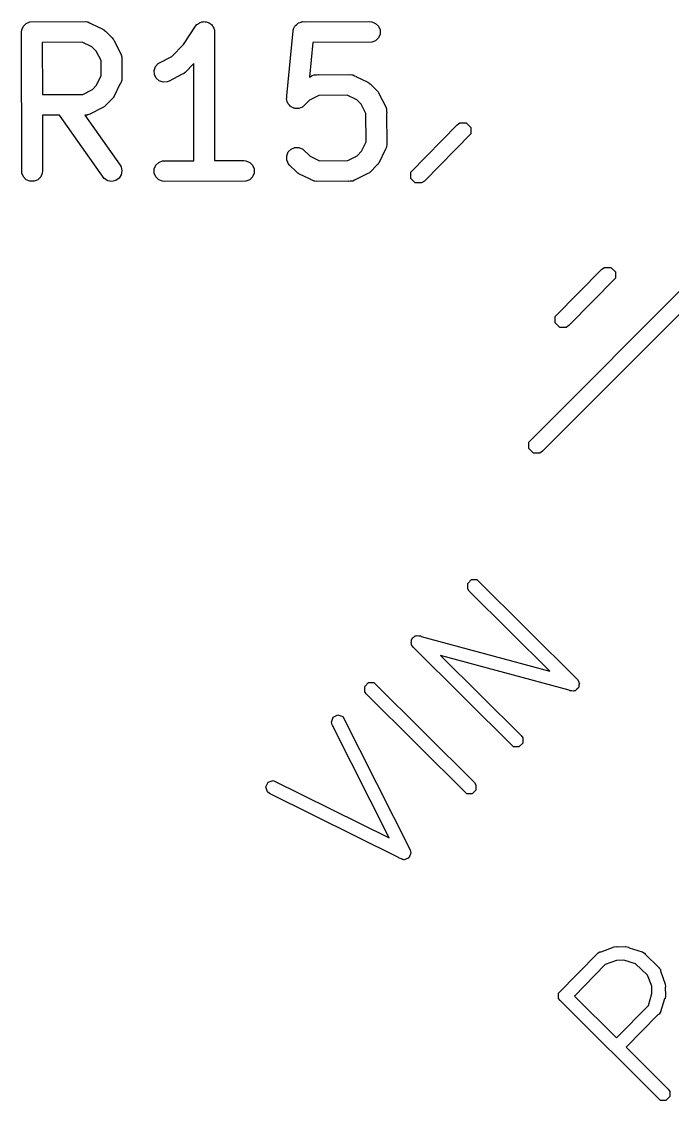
# Model space of a CAD drawing. Extents: x 161.8 to 217, y -91.7 to -65.8.
# Drawn here: x 166.11 to 170.79, y -90.94 to -83.18 of the extents above; entities that cross this region are included whole.
import ezdxf

# ---------------------------------------------------------------- set-up
doc = ezdxf.new("R2010")
doc.units = 0
doc.layers.add('BLACK', color=7, linetype='CONTINUOUS')

msp = doc.modelspace()

# ---------------------------------------------------------------- linework, layer by layer
at = {"layer": 'BLACK', "linetype": 'CONTINUOUS'}
for p, q in [((166.123354, -83.213151), (166.144046, -83.192459)), ((166.144046, -83.192459), (166.171082, -83.18126)), ((166.171082, -83.18126), (166.566666, -83.179819)), ((166.566666, -83.179819), (166.581298, -83.18126)), ((166.581298, -83.18126), (166.583787, -83.182291)), ((166.583787, -83.182291), (166.586475, -83.182482)), ((166.586475, -83.182482), (166.599468, -83.188786)), ((166.599468, -83.188786), (166.608334, -83.192459)), ((166.608334, -83.192459), (166.609556, -83.193681)), ((166.609556, -83.193681), (166.695445, -83.235356)), ((167.370721, -83.201841), (167.37689, -83.197709)), ((167.37689, -83.197709), (167.382141, -83.192459)), ((167.382141, -83.192459), (167.38893, -83.189646)), ((167.38893, -83.189646), (167.395036, -83.185558)), ((167.395036, -83.185558), (167.402316, -83.184101)), ((167.402316, -83.184101), (167.409177, -83.18126)), ((167.409177, -83.18126), (167.416525, -83.18126)), ((167.416525, -83.18126), (167.42373, -83.179819)), ((167.42373, -83.179819), (167.431014, -83.18126)), ((167.431014, -83.18126), (167.438441, -83.18126)), ((167.438441, -83.18126), (167.445229, -83.184072)), ((167.445229, -83.184072), (167.452438, -83.185498)), ((167.452438, -83.185498), (167.458617, -83.189617)), ((167.458617, -83.189617), (167.465477, -83.192459)), ((167.465477, -83.192459), (167.47067, -83.197652)), ((167.47067, -83.197652), (167.476787, -83.20173)), ((168.080191, -83.207153), (168.088673, -83.200212)), ((168.088673, -83.200212), (168.096427, -83.192459)), ((168.096427, -83.192459), (168.099915, -83.191013)), ((168.099915, -83.191013), (168.102839, -83.188622)), ((168.102839, -83.188622), (168.113336, -83.185454)), ((168.113336, -83.185454), (168.123463, -83.18126)), ((168.123463, -83.18126), (168.127276, -83.181248)), ((168.127276, -83.181248), (168.130855, -83.180169)), ((168.130855, -83.180169), (168.141242, -83.181207)), ((168.141242, -83.181207), (168.614285, -83.179819)), ((168.614285, -83.179819), (168.628917, -83.18126)), ((168.628917, -83.18126), (168.655953, -83.192459)), ((168.655953, -83.192459), (168.676645, -83.213151)), ((166.110714, -83.254819), (166.112155, -83.240187)), ((166.112155, -84.269451), (166.110714, -83.254819)), ((166.112155, -83.240187), (166.123354, -83.213151)), ((166.695445, -83.235356), (166.701744, -83.23932)), ((166.701744, -83.23932), (166.703572, -83.240078)), ((166.703572, -83.240078), (166.704742, -83.241208)), ((166.704742, -83.241208), (166.707888, -83.243188)), ((166.707888, -83.243188), (166.71352, -83.249682)), ((166.71352, -83.249682), (166.762556, -83.297024)), ((167.274663, -83.345534), (167.361405, -83.213216)), ((167.361405, -83.213216), (167.361439, -83.213173)), ((167.361439, -83.213173), (167.361449, -83.213151)), ((167.361449, -83.213151), (167.3615, -83.213099)), ((167.3615, -83.213099), (167.370721, -83.201841)), ((167.476787, -83.20173), (167.48092, -83.207902)), ((167.48092, -83.207902), (167.486169, -83.213151)), ((167.486169, -83.213151), (167.48898, -83.219938)), ((167.48898, -83.219938), (167.49307, -83.226045)), ((167.49307, -83.226045), (167.494526, -83.233326)), ((167.494526, -83.233326), (167.497368, -83.240187)), ((167.497368, -83.240187), (167.497378, -83.247587)), ((167.497378, -83.247587), (167.498809, -83.25474)), ((167.498809, -83.25474), (167.497398, -83.261868)), ((167.497398, -83.261868), (167.498703, -84.180337)), ((168.018264, -83.713125), (168.063467, -83.247356)), ((168.063467, -83.247356), (168.064536, -83.242023)), ((168.064536, -83.240187), (168.065249, -83.238464)), ((168.064536, -83.242023), (168.064536, -83.240187)), ((168.065249, -83.238464), (168.066357, -83.23294)), ((168.066357, -83.23294), (168.071539, -83.22328)), ((168.071539, -83.22328), (168.075735, -83.213151)), ((168.075735, -83.213151), (168.078406, -83.210479)), ((168.078406, -83.210479), (168.080191, -83.207153)), ((168.676645, -83.213151), (168.687844, -83.240187)), ((168.687844, -83.269451), (168.676645, -83.296487)), ((168.687844, -83.240187), (168.687844, -83.269451)), ((166.546733, -83.328503), (166.259399, -83.32955)), ((166.259399, -83.32955), (166.259932, -83.704745)), ((166.6155, -83.361871), (166.546733, -83.328503)), ((166.762556, -83.297024), (166.767274, -83.302773)), ((166.767274, -83.302773), (166.768773, -83.304073)), ((166.768773, -83.304073), (166.7695, -83.305486)), ((166.7695, -83.305486), (166.771883, -83.308389)), ((166.771883, -83.308389), (166.775532, -83.317199)), ((166.775532, -83.317199), (166.824224, -83.411754)), ((167.191929, -83.42988), (167.274663, -83.345534)), ((168.204782, -83.329623), (168.180623, -83.578559)), ((168.628917, -83.328378), (168.204782, -83.329623)), ((168.655953, -83.317179), (168.628917, -83.328378)), ((168.676645, -83.296487), (168.655953, -83.317179)), ((166.646827, -83.392115), (166.6155, -83.361871)), ((166.682285, -83.460972), (166.646827, -83.392115)), ((166.824224, -83.411754), (166.829479, -83.425485)), ((166.829479, -83.425485), (166.82967, -83.428174)), ((166.82967, -83.428174), (166.830701, -83.430663)), ((166.830701, -83.430663), (166.830827, -83.44446)), ((167.092111, -83.481283), (167.191929, -83.42988)), ((166.68327, -83.568604), (166.682285, -83.460972)), ((166.830827, -83.44446), (166.831553, -83.454675)), ((166.831553, -83.454675), (166.830937, -83.456521)), ((166.830937, -83.456521), (166.832142, -83.588152)), ((167.063684, -83.531152), (167.072938, -83.503391)), ((167.072938, -83.503391), (167.092111, -83.481283)), ((167.349131, -83.481958), (167.286366, -83.545947)), ((167.350123, -84.180702), (167.349131, -83.481958)), ((166.65009, -83.636985), (166.68327, -83.568604)), ((166.832142, -83.588152), (166.830701, -83.602784)), ((167.065758, -83.560342), (167.063684, -83.531152)), ((167.078845, -83.586517), (167.065758, -83.560342)), ((167.100953, -83.60569), (167.078845, -83.586517)), ((167.266192, -83.558922), (167.171636, -83.607615)), ((167.275001, -83.555274), (167.266192, -83.558922)), ((167.277903, -83.552891), (167.275001, -83.555274)), ((167.279317, -83.552164), (167.277903, -83.552891)), ((167.280616, -83.550665), (167.279317, -83.552164)), ((167.286366, -83.545947), (167.280616, -83.550665)), ((168.180623, -83.578559), (168.199792, -83.568689)), ((168.199792, -83.568689), (168.213523, -83.563434)), ((168.213523, -83.563434), (168.216212, -83.563242)), ((168.216212, -83.563242), (168.218701, -83.562212)), ((168.218701, -83.562212), (168.23177, -83.562137)), ((168.23177, -83.562137), (168.242713, -83.56136)), ((168.242713, -83.56136), (168.244822, -83.562063)), ((168.244822, -83.562063), (168.471428, -83.560771)), ((168.471428, -83.560771), (168.48606, -83.562212)), ((168.48606, -83.562212), (168.488549, -83.563243)), ((168.488549, -83.563243), (168.491237, -83.563434)), ((168.491237, -83.563434), (168.50423, -83.569738)), ((168.50423, -83.569738), (168.513096, -83.573411)), ((168.513096, -83.573411), (168.514318, -83.574633)), ((168.514318, -83.574633), (168.600207, -83.616308)), ((166.619845, -83.668313), (166.65009, -83.636985)), ((166.81828, -83.631041), (166.776605, -83.716931)), ((166.819502, -83.62982), (166.81828, -83.631041)), ((166.823171, -83.62096), (166.819502, -83.62982)), ((166.829479, -83.607962), (166.823171, -83.62096)), ((166.82967, -83.605272), (166.829479, -83.607962)), ((166.830701, -83.602784), (166.82967, -83.605272)), ((167.128714, -83.614944), (167.100953, -83.60569)), ((167.157904, -83.61287), (167.128714, -83.614944)), ((167.171636, -83.607615), (167.157904, -83.61287)), ((168.600207, -83.616308), (168.606506, -83.620272)), ((168.606506, -83.620272), (168.608334, -83.62103)), ((168.608334, -83.62103), (168.609504, -83.62216)), ((168.609504, -83.62216), (168.61265, -83.62414)), ((168.61265, -83.62414), (168.618282, -83.630634)), ((168.618282, -83.630634), (168.667318, -83.677976)), ((166.259932, -83.704745), (166.41985, -83.704162)), ((166.41985, -83.704162), (166.422184, -83.703646)), ((166.422184, -83.703646), (166.425006, -83.704144)), ((166.425006, -83.704144), (166.551157, -83.703684)), ((166.551157, -83.703684), (166.619845, -83.668313)), ((166.762278, -83.735006), (166.714937, -83.784042)), ((166.768773, -83.729374), (166.762278, -83.735006)), ((166.770752, -83.726228), (166.768773, -83.729374)), ((166.771883, -83.725058), (166.770752, -83.726228)), ((166.77264, -83.72323), (166.771883, -83.725058)), ((166.776605, -83.716931), (166.77264, -83.72323)), ((168.015826, -83.738249), (168.016917, -83.727007)), ((168.016917, -83.741864), (168.015826, -83.738249)), ((168.016917, -83.716378), (168.018264, -83.713125)), ((168.016917, -83.727007), (168.016917, -83.716378)), ((168.016917, -83.74564), (168.016917, -83.741864)), ((168.248904, -83.710682), (168.180153, -83.746085)), ((168.45164, -83.709526), (168.248904, -83.710682)), ((168.520262, -83.742823), (168.45164, -83.709526)), ((168.551589, -83.773067), (168.520262, -83.742823)), ((168.667318, -83.677976), (168.672036, -83.683725)), ((168.672036, -83.683725), (168.673535, -83.685025)), ((168.673535, -83.685025), (168.674262, -83.686438)), ((168.674262, -83.686438), (168.676645, -83.689341)), ((168.676645, -83.689341), (168.680294, -83.698151)), ((168.680294, -83.698151), (168.728986, -83.792706)), ((166.694763, -83.797017), (166.600207, -83.84571)), ((166.703572, -83.793369), (166.694763, -83.797017)), ((166.706474, -83.790986), (166.703572, -83.793369)), ((166.707888, -83.790259), (166.706474, -83.790986)), ((166.709187, -83.78876), (166.707888, -83.790259)), ((166.714937, -83.784042), (166.709187, -83.78876)), ((168.021111, -83.755765), (168.016917, -83.74564)), ((168.024279, -83.766265), (168.021111, -83.755765)), ((168.02667, -83.769188), (168.024279, -83.766265)), ((168.028116, -83.772677), (168.02667, -83.769188)), ((168.035869, -83.78043), (168.028116, -83.772677)), ((168.04281, -83.788913), (168.035869, -83.78043)), ((168.046136, -83.790697), (168.04281, -83.788913)), ((168.048808, -83.793369), (168.046136, -83.790697)), ((168.058935, -83.797564), (168.048808, -83.793369)), ((168.068597, -83.802747), (168.058935, -83.797564)), ((168.072356, -83.803122), (168.068597, -83.802747)), ((168.075845, -83.804568), (168.072356, -83.803122)), ((168.086806, -83.804568), (168.075845, -83.804568)), ((168.097716, -83.805659), (168.086806, -83.804568)), ((168.101332, -83.804568), (168.097716, -83.805659)), ((168.105107, -83.804568), (168.101332, -83.804568)), ((168.115232, -83.800373), (168.105107, -83.804568)), ((168.125732, -83.797206), (168.115232, -83.800373)), ((168.128655, -83.794814), (168.125732, -83.797206)), ((168.132144, -83.793369), (168.128655, -83.794814)), ((168.143509, -83.784042), (168.132144, -83.793369)), ((168.180153, -83.746085), (168.143509, -83.784042)), ((168.586992, -83.841818), (168.551589, -83.773067)), ((168.728986, -83.792706), (168.734241, -83.806437)), ((168.734241, -83.806437), (168.734432, -83.809126)), ((168.734432, -83.809126), (168.735463, -83.811615)), ((168.735463, -83.811615), (168.735537, -83.824684)), ((166.384366, -83.852904), (166.260143, -83.853356)), ((166.260143, -83.853356), (166.260714, -84.254819)), ((166.705271, -84.308989), (166.384366, -83.852904)), ((166.568626, -83.852233), (166.565728, -83.852439)), ((166.565728, -83.852439), (166.818585, -84.21181)), ((166.581298, -83.852187), (166.568626, -83.852233)), ((166.583787, -83.851155), (166.581298, -83.852187)), ((166.586475, -83.850965), (166.583787, -83.851155)), ((166.600207, -83.84571), (166.586475, -83.850965)), ((168.588148, -84.044554), (168.586992, -83.841818)), ((168.735537, -83.824684), (168.736315, -83.835627)), ((168.736315, -83.835627), (168.735611, -83.837736)), ((168.735611, -83.837736), (168.736904, -84.064342)), ((168.90865, -84.262239), (169.242774, -83.921657)), ((169.242774, -83.921657), (169.262239, -83.90865)), ((169.262239, -83.90865), (169.308161, -83.90865)), ((169.308161, -83.90865), (169.340633, -83.941122)), ((169.340633, -83.941122), (169.340633, -83.987044)), ((168.554852, -84.113175), (168.588148, -84.044554)), ((169.340633, -83.987044), (169.006509, -84.327626)), ((168.016917, -84.144948), (168.028116, -84.117912)), ((168.028116, -84.117912), (168.048809, -84.097219)), ((168.048809, -84.097219), (168.075845, -84.086021)), ((168.075845, -84.086021), (168.105108, -84.086021)), ((168.105108, -84.086021), (168.132144, -84.09722)), ((168.132144, -84.09722), (168.184499, -84.147767)), ((168.524606, -84.144504), (168.554852, -84.113175)), ((168.723042, -84.107231), (168.681367, -84.193121)), ((168.724264, -84.10601), (168.723042, -84.107231)), ((168.727933, -84.09715), (168.724264, -84.10601)), ((168.734241, -84.084152), (168.727933, -84.09715)), ((168.734432, -84.081462), (168.734241, -84.084152)), ((168.735463, -84.078974), (168.734432, -84.081462)), ((168.736904, -84.064342), (168.735463, -84.078974)), ((167.075735, -84.213151), (167.096427, -84.192459)), ((167.096427, -84.192459), (167.123463, -84.18126)), ((167.123463, -84.18126), (167.350123, -84.180702)), ((167.498703, -84.180337), (167.709523, -84.179819)), ((167.709523, -84.179819), (167.724155, -84.18126)), ((167.724155, -84.18126), (167.751191, -84.192459)), ((167.751191, -84.192459), (167.771883, -84.213151)), ((168.016917, -84.174211), (168.016917, -84.144948)), ((168.028115, -84.201247), (168.016917, -84.174211)), ((168.037442, -84.212612), (168.028115, -84.201247)), ((168.184499, -84.147767), (168.25312, -84.181063)), ((168.25312, -84.181063), (168.455856, -84.179907)), ((168.455856, -84.179907), (168.524606, -84.144504)), ((168.673535, -84.205564), (168.667041, -84.211195)), ((168.675514, -84.202418), (168.673535, -84.205564)), ((168.676646, -84.201247), (168.675514, -84.202418)), ((168.677403, -84.199417), (168.676646, -84.201247)), ((168.681367, -84.193121), (168.677403, -84.199417)), ((169.758637, -86.205324), (171.793969, -84.163534)), ((166.123354, -84.296487), (166.112155, -84.269451)), ((166.259273, -84.269451), (166.248074, -84.296487)), ((166.260714, -84.254819), (166.259273, -84.269451)), ((166.827039, -84.282012), (166.811312, -84.30669)), ((166.818585, -84.21181), (166.825795, -84.224623)), ((166.825795, -84.224623), (166.832124, -84.253194)), ((166.832124, -84.253194), (166.827039, -84.282012)), ((167.064536, -84.240187), (167.075735, -84.213151)), ((167.064536, -84.269451), (167.064536, -84.240187)), ((167.075735, -84.296487), (167.064536, -84.269451)), ((167.771883, -84.213151), (167.783082, -84.240187)), ((167.783082, -84.269451), (167.771883, -84.296487)), ((167.783082, -84.240187), (167.783082, -84.269451)), ((168.086477, -84.259953), (168.037442, -84.212612)), ((168.092111, -84.26645), (168.086477, -84.259953)), ((168.095256, -84.268429), (168.092111, -84.26645)), ((168.096427, -84.26956), (168.095256, -84.268429)), ((168.098254, -84.270317), (168.096427, -84.26956)), ((168.104554, -84.274282), (168.098254, -84.270317)), ((168.190443, -84.315957), (168.104554, -84.274282)), ((168.599523, -84.273209), (168.504969, -84.321901)), ((168.608334, -84.26956), (168.599523, -84.273209)), ((168.611236, -84.267177), (168.608334, -84.26956)), ((168.61265, -84.26645), (168.611236, -84.267177)), ((168.61395, -84.26495), (168.61265, -84.26645)), ((168.6197, -84.260232), (168.61395, -84.26495)), ((168.667041, -84.211195), (168.6197, -84.260232)), ((168.90865, -84.308161), (168.90865, -84.262239)), ((166.144046, -84.317179), (166.123354, -84.296487)), ((166.171082, -84.328378), (166.144046, -84.317179)), ((166.200346, -84.328378), (166.171082, -84.328378)), ((166.227382, -84.317179), (166.200346, -84.328378)), ((166.248074, -84.296487), (166.227382, -84.317179)), ((166.72995, -84.324716), (166.705271, -84.308989)), ((166.758767, -84.329802), (166.72995, -84.324716)), ((166.787338, -84.323472), (166.758767, -84.329802)), ((166.811312, -84.30669), (166.787338, -84.323472)), ((167.096427, -84.317179), (167.075735, -84.296487)), ((167.123463, -84.328378), (167.096427, -84.317179)), ((167.138095, -84.329819), (167.123463, -84.328378)), ((167.724155, -84.328378), (167.138095, -84.329819)), ((167.751191, -84.317179), (167.724155, -84.328378)), ((167.771883, -84.296487), (167.751191, -84.317179)), ((168.191665, -84.317179), (168.190443, -84.315957)), ((168.200524, -84.320848), (168.191665, -84.317179)), ((168.213523, -84.327156), (168.200524, -84.320848)), ((168.216212, -84.327347), (168.213523, -84.327156)), ((168.218701, -84.328378), (168.216212, -84.327347)), ((168.233333, -84.329819), (168.218701, -84.328378)), ((168.459937, -84.328526), (168.233333, -84.329819)), ((168.462047, -84.32923), (168.459937, -84.328526)), ((168.472989, -84.328452), (168.462047, -84.32923)), ((168.48606, -84.328378), (168.472989, -84.328452)), ((168.488549, -84.327346), (168.48606, -84.328378)), ((168.491237, -84.327156), (168.488549, -84.327346)), ((168.504969, -84.321901), (168.491237, -84.327156)), ((168.941122, -84.340633), (168.90865, -84.308161)), ((168.987044, -84.340633), (168.941122, -84.340633)), ((169.006509, -84.327626), (168.987044, -84.340633)), ((171.833351, -84.287584), (169.856496, -86.270711)), ((169.948097, -85.301686), (170.282221, -84.961104)), ((170.282221, -84.961104), (170.301686, -84.948097)), ((170.301686, -84.948097), (170.347608, -84.948097)), ((170.347608, -84.948097), (170.38008, -84.980569)), ((170.38008, -84.980569), (170.38008, -85.026491)), ((170.38008, -85.026491), (170.045956, -85.367073)), ((169.948097, -85.347608), (169.948097, -85.301686)), ((169.980569, -85.38008), (169.948097, -85.347608)), ((170.045956, -85.367073), (170.026491, -85.38008)), ((170.026491, -85.38008), (169.980569, -85.38008)), ((169.758637, -86.251246), (169.758637, -86.205324)), ((169.791109, -86.283718), (169.758637, -86.251246)), ((169.837031, -86.283718), (169.791109, -86.283718)), ((169.856496, -86.270711), (169.837031, -86.283718)), ((169.318234, -87.221797), (169.345294, -87.194737)), ((169.318234, -87.260065), (169.318234, -87.221797)), ((169.345294, -87.194737), (169.383562, -87.194737)), ((169.383562, -87.194737), (170.10689, -87.912682)), ((169.329073, -87.276286), (169.318234, -87.260065)), ((169.909827, -87.852719), (169.329073, -87.276286)), ((168.914173, -87.625858), (168.919028, -87.621002)), ((168.919028, -87.621002), (168.920835, -87.614378)), ((168.920835, -87.614378), (168.932077, -87.607953)), ((168.932077, -87.607953), (168.941233, -87.598798)), ((168.941233, -87.598798), (168.9481, -87.598798)), ((168.9481, -87.598798), (168.954062, -87.595391)), ((168.954062, -87.595391), (168.966716, -87.598798)), ((168.966716, -87.598798), (168.979501, -87.598798)), ((168.979501, -87.598798), (168.984259, -87.603521)), ((168.984259, -87.603521), (169.909827, -87.852719)), ((168.910766, -87.651297), (168.914173, -87.638804)), ((168.914173, -87.657259), (168.910766, -87.651297)), ((168.914173, -87.638804), (168.914173, -87.625858)), ((168.914173, -87.664126), (168.914173, -87.657259)), ((168.925012, -87.680347), (168.914173, -87.664126)), ((169.648339, -88.398293), (168.925012, -87.680347)), ((170.04764, -87.989508), (169.122073, -87.740309)), ((169.122073, -87.740309), (169.702829, -88.316743)), ((170.10689, -87.912682), (170.117729, -87.928903)), ((170.117729, -87.928903), (170.117729, -87.935772)), ((168.577456, -87.962575), (168.604516, -87.935515)), ((168.577456, -88.000843), (168.577456, -87.962575)), ((168.588295, -88.017064), (168.577456, -88.000843)), ((168.604516, -87.935515), (168.642784, -87.935515)), ((168.642784, -87.935515), (169.366112, -88.653461)), ((170.0524, -87.994232), (170.04764, -87.989508)), ((170.065186, -87.994232), (170.0524, -87.994232)), ((170.07784, -87.997639), (170.065186, -87.994232)), ((170.083802, -87.994232), (170.07784, -87.997639)), ((170.090669, -87.994232), (170.083802, -87.994232)), ((170.099825, -87.985075), (170.090669, -87.994232)), ((170.111066, -87.978652), (170.099825, -87.985075)), ((170.112872, -87.972028), (170.111066, -87.978652)), ((170.117729, -87.967172), (170.112872, -87.972028)), ((170.117729, -87.935772), (170.121135, -87.941733)), ((170.121135, -87.941733), (170.117729, -87.954221)), ((170.117729, -87.954221), (170.117729, -87.967172)), ((169.311622, -88.73501), (168.588295, -88.017064)), ((168.350174, -88.184651), (168.384402, -88.167537)), ((168.384402, -88.167537), (168.420707, -88.179638)), ((168.338073, -88.220956), (168.350174, -88.184651)), ((168.343226, -88.239772), (168.338073, -88.220956)), ((168.752735, -89.051582), (168.343226, -88.239772)), ((168.420707, -88.179638), (168.904074, -89.137861)), ((169.702829, -88.316743), (169.713668, -88.332964)), ((169.686608, -88.398293), (169.648339, -88.398293)), ((169.713668, -88.371233), (169.686608, -88.398293)), ((169.713668, -88.332964), (169.713668, -88.371233)), ((167.866669, -88.685271), (167.883783, -88.651043)), ((167.87877, -88.721576), (167.866669, -88.685271)), ((167.883783, -88.651043), (167.920088, -88.638942)), ((167.920088, -88.638942), (168.752735, -89.051582)), ((169.37695, -88.707951), (169.349891, -88.73501)), ((169.366112, -88.653461), (169.37695, -88.669682)), ((169.37695, -88.669682), (169.37695, -88.707951)), ((167.894182, -88.733537), (167.87877, -88.721576)), ((168.824992, -89.194823), (167.894182, -88.733537)), ((169.349891, -88.73501), (169.311622, -88.73501)), ((168.909226, -89.163766), (168.902138, -89.177941)), ((168.904074, -89.137861), (168.909226, -89.156677)), ((168.909226, -89.156677), (168.908044, -89.160221)), ((168.908044, -89.160221), (168.909226, -89.163766)), ((168.826592, -89.197994), (168.824992, -89.194823)), ((168.841245, -89.202878), (168.826592, -89.197994)), ((168.855808, -89.210095), (168.841245, -89.202878)), ((168.859352, -89.208913), (168.855808, -89.210095)), ((168.862897, -89.210095), (168.859352, -89.208913)), ((168.877076, -89.203005), (168.862897, -89.210095)), ((168.892112, -89.197994), (168.877076, -89.203005)), ((168.893782, -89.194653), (168.892112, -89.197994)), ((168.897125, -89.192982), (168.893782, -89.194653)), ((168.902138, -89.177941), (168.897125, -89.192982)), ((170.256443, -89.879819), (170.267797, -89.872233)), ((170.267797, -89.872233), (170.277096, -89.872233)), ((170.277096, -89.872233), (170.372135, -89.837321)), ((170.372135, -89.837321), (170.391491, -89.834881)), ((170.391491, -89.834881), (170.39642, -89.837345)), ((170.39642, -89.837345), (170.451681, -89.834913)), ((170.451681, -89.834913), (170.451747, -89.834881)), ((170.451747, -89.834881), (170.451834, -89.834907)), ((170.451834, -89.834907), (170.455291, -89.834755)), ((170.455291, -89.834755), (170.474425, -89.838561)), ((170.474425, -89.838561), (170.478887, -89.843023)), ((170.478887, -89.843023), (170.572117, -89.870993)), ((170.572117, -89.870993), (170.574292, -89.872233)), ((170.574292, -89.872233), (170.57544, -89.872233)), ((170.57544, -89.872233), (170.577143, -89.873857)), ((170.577143, -89.873857), (170.589066, -89.880654)), ((169.971364, -90.168667), (170.251576, -89.883072)), ((170.251576, -89.883072), (170.253658, -89.88168)), ((170.253658, -89.88168), (170.254172, -89.880654)), ((170.254172, -89.880654), (170.256443, -89.879819)), ((170.387606, -89.934687), (170.306834, -89.964358)), ((170.387947, -89.934755), (170.387606, -89.934687)), ((170.440345, -89.932448), (170.387947, -89.934755)), ((170.525306, -89.957937), (170.440345, -89.932448)), ((170.589066, -89.880654), (170.593444, -89.88941)), ((170.593444, -89.88941), (170.692676, -89.984087)), ((170.306834, -89.964358), (170.085446, -90.189998)), ((170.611799, -90.040459), (170.525306, -89.957937)), ((170.692676, -89.984087), (170.694066, -89.986168)), ((170.694066, -89.986168), (170.695094, -89.986682)), ((170.695094, -89.986682), (170.695929, -89.988955)), ((170.695929, -89.988955), (170.703515, -90.000308)), ((170.703515, -90.000308), (170.703515, -90.009606)), ((170.703515, -90.009606), (170.738427, -90.104645)), ((170.64106, -90.120116), (170.611799, -90.040459)), ((170.738427, -90.104645), (170.740867, -90.124001)), ((169.971364, -90.206935), (169.971364, -90.168667)), ((170.617862, -90.257642), (170.643299, -90.172856)), ((170.640993, -90.120457), (170.64106, -90.120116)), ((170.643299, -90.172856), (170.640993, -90.120457)), ((170.740867, -90.124001), (170.738402, -90.12893)), ((170.738402, -90.12893), (170.740834, -90.184191)), ((170.740834, -90.184191), (170.740867, -90.184257)), ((170.740867, -90.184257), (170.74084, -90.184344)), ((170.74084, -90.184344), (170.740993, -90.187801)), ((169.982203, -90.223156), (169.971364, -90.206935)), ((170.70553, -90.941102), (169.982203, -90.223156)), ((170.085446, -90.189998), (170.388805, -90.491099)), ((170.388805, -90.491099), (170.617862, -90.257642)), ((170.732724, -90.211397), (170.704755, -90.304628)), ((170.737187, -90.206935), (170.732724, -90.211397)), ((170.740993, -90.187801), (170.737187, -90.206935)), ((170.685382, -90.326431), (170.457205, -90.55899)), ((170.695094, -90.321576), (170.685382, -90.326431)), ((170.701953, -90.309542), (170.695094, -90.321576)), ((170.703515, -90.307951), (170.701953, -90.309542)), ((170.704755, -90.304628), (170.703515, -90.306803)), ((170.703515, -90.306803), (170.703515, -90.307951)), ((170.457205, -90.55899), (170.76002, -90.859552)), ((170.76002, -90.859552), (170.770859, -90.875773)), ((170.770859, -90.875773), (170.770859, -90.914042)), ((170.743799, -90.941102), (170.70553, -90.941102)), ((170.770859, -90.914042), (170.743799, -90.941102))]:
    msp.add_line(p, q, dxfattribs=at)

doc.saveas('drawing.dxf')
